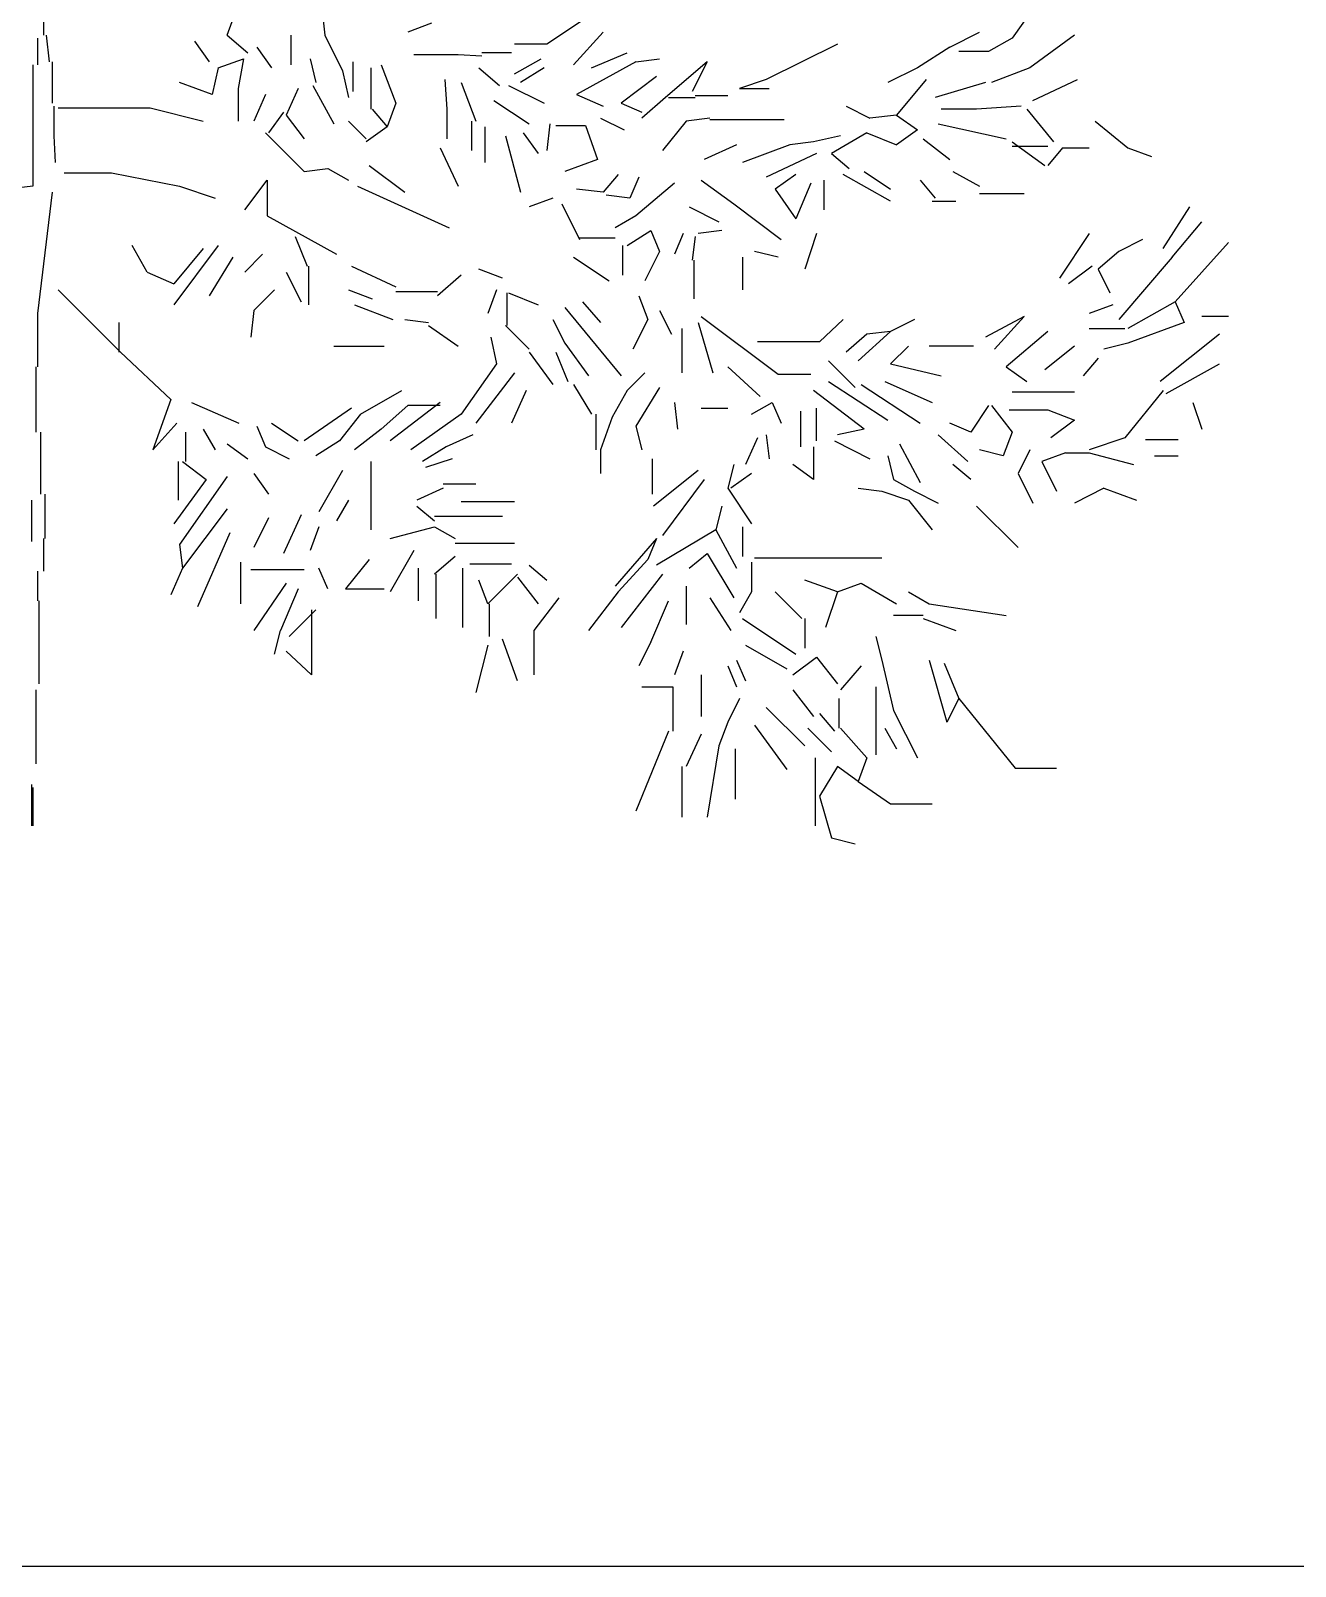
# Model space of a CAD drawing. Header units: millimetres. Extents: x 79741 to 173011, y 86123 to 135501.
# Drawn here: x 122190 to 124318, y 92922 to 95507 of the extents above; entities that cross this region are included whole.
import ezdxf

# ---------------------------------------------------------------- set-up
doc = ezdxf.new("R2010")
doc.units = ezdxf.units.MM
doc.layers.add('www.cad-blocks.net', color=7, linetype='Continuous')

# ---------------------------------------------------------------- blocks, each defined once
blk = doc.blocks.new('A$C53ED0D15')
at = {"linetype": 'Continuous'}
for p, q in [((2453.2, 2637.7), (2453.2, 2577.8)), ((4143.5, 2657.6), (4083.7, 2572.9)), ((2762.3, 2577.8), (2777.3, 2617.7)), ((2762.3, 2577.8), (2777.3, 2617.7)), ((2921.9, 2622.7), (2926.9, 2577.8)), ((3375.6, 2612.7), (3300.8, 2562.9)), ((3106.4, 2597.8), (3066.5, 2582.8)), ((2443.2, 2572.9), (2443.2, 2528)), ((2458.2, 2577.8), (2463.1, 2533)), ((2458.2, 2577.8), (2463.1, 2533)), ((2458.2, 2577.8), (2463.1, 2533)), ((2458.2, 2577.8), (2463.1, 2533)), ((2707.5, 2567.9), (2732.4, 2533)), ((2707.5, 2567.9), (2732.4, 2533)), ((2762.3, 2577.8), (2797.2, 2547.9)), ((2869.5, 2577.8), (2869.5, 2528)), ((2926.9, 2577.8), (2956.8, 2518)), ((3300.8, 2562.9), (3246, 2562.9)), ((3395.6, 2582.8), (3345.7, 2528)), ((3395.6, 2582.8), (3345.7, 2528)), ((3789.5, 2562.9), (3669.8, 2503)), ((3978.9, 2557.9), (4028.8, 2582.8)), ((3978.9, 2557.9), (4028.8, 2582.8)), ((4083.7, 2572.9), (4043.8, 2550.4)), ((4188.4, 2577.8), (4113.6, 2523)), ((2747.4, 2523), (2789.8, 2538)), ((2789.8, 2538), (2781, 2488.1)), ((2812.2, 2557.9), (2837.1, 2523)), ((2902, 2538), (2911.9, 2498.1)), ((3076.5, 2545.4), (3151.3, 2545.4)), ((3076.5, 2545.4), (3151.3, 2545.4)), ((3151.3, 2545.4), (3191.1, 2542.9)), ((3151.3, 2545.4), (3191.1, 2542.9)), ((3241, 2547.9), (3191.1, 2547.9)), ((3246, 2513), (3290.9, 2538)), ((3246, 2513), (3290.9, 2538)), ((3375.6, 2523), (3435.5, 2547.9)), ((3375.6, 2523), (3435.5, 2547.9)), ((3450.4, 2533), (3490.3, 2538)), ((3978.9, 2557.9), (3924.1, 2523)), ((3978.9, 2557.9), (3924.1, 2523)), ((4043.8, 2550.4), (3993.9, 2550.4)), ((2435.7, 2528), (2435.7, 2323.5)), ((2468.1, 2533), (2468.1, 2463.2)), ((2747.4, 2523), (2737.4, 2478.1)), ((2747.4, 2523), (2737.4, 2478.1)), ((2956.8, 2518), (2966.8, 2473.1)), ((2974.2, 2533), (2974.2, 2483.1)), ((3004.2, 2523), (3004.2, 2453.2)), ((3021.6, 2528), (3046.5, 2463.2)), ((3021.6, 2528), (3046.5, 2463.2)), ((3021.6, 2528), (3046.5, 2463.2)), ((3021.6, 2528), (3046.5, 2463.2)), ((3021.6, 2528), (3046.5, 2463.2)), ((3186.2, 2523), (3221.1, 2493.1)), ((3295.8, 2523), (3256, 2498.1)), ((3295.8, 2523), (3256, 2498.1)), ((3450.4, 2533), (3350.7, 2478.1)), ((3485.3, 2508), (3425.5, 2463.2)), ((3485.3, 2508), (3425.5, 2463.2)), ((3570.1, 2533), (3500.3, 2473.1)), ((3570.1, 2533), (3500.3, 2473.1)), ((3570.1, 2533), (3545.1, 2483.1)), ((3570.1, 2533), (3545.1, 2483.1)), ((3924.1, 2523), (3874.2, 2498.1)), ((4113.6, 2523), (4048.8, 2498.1)), ((2737.4, 2478.1), (2682.5, 2498.1)), ((2781, 2488.1), (2781, 2433.2)), ((2882, 2488.1), (2862, 2443.2)), ((2882, 2488.1), (2862, 2443.2)), ((2882, 2488.1), (2862, 2443.2)), ((2882, 2488.1), (2862, 2443.2)), ((2906.9, 2493.1), (2941.8, 2428.3)), ((3128.8, 2503), (3132.5, 2453.2)), ((3128.8, 2503), (3132.5, 2453.2)), ((3156.2, 2498.1), (3181.2, 2433.2)), ((3236, 2493.1), (3295.8, 2463.2)), ((3669.8, 2503), (3624.9, 2488.1)), ((3624.9, 2488.1), (3674.8, 2488.1)), ((3624.9, 2488.1), (3674.8, 2488.1)), ((3624.9, 2488.1), (3674.8, 2488.1)), ((3624.9, 2488.1), (3674.8, 2488.1)), ((3624.9, 2488.1), (3674.8, 2488.1)), ((3939.1, 2503), (3889.2, 2443.2)), ((4038.8, 2498.1), (3954, 2473.1)), ((4118.6, 2468.1), (4193.4, 2503)), ((2470.6, 2458.2), (2470.6, 2408.3)), ((2827.2, 2478.1), (2807.2, 2433.2)), ((3046.5, 2463.2), (3031.6, 2423.3)), ((3046.5, 2463.2), (3031.6, 2423.3)), ((3046.5, 2463.2), (3031.6, 2423.3)), ((3046.5, 2463.2), (3031.6, 2423.3)), ((3046.5, 2463.2), (3031.6, 2423.3)), ((3211.1, 2468.1), (3270.9, 2428.3)), ((3350.7, 2478.1), (3395.6, 2458.2)), ((3425.5, 2463.2), (3460.4, 2448.2)), ((3500.3, 2473.1), (3460.4, 2438.2)), ((3505.3, 2473.1), (3550.1, 2473.1)), ((3605, 2475.6), (3550.1, 2475.6)), ((3605, 2475.6), (3550.1, 2475.6)), ((3804.4, 2458.2), (3844.3, 2438.2)), ((3804.4, 2458.2), (3844.3, 2438.2)), ((3804.4, 2458.2), (3844.3, 2438.2)), ((3804.4, 2458.2), (3844.3, 2438.2)), ((4098.6, 2458.2), (4023.8, 2453.2)), ((2478.1, 2455.7), (2632.7, 2455.7)), ((2478.1, 2455.7), (2632.7, 2455.7)), ((2632.7, 2455.7), (2722.4, 2433.2)), ((2632.7, 2455.7), (2722.4, 2433.2)), ((2857.1, 2448.2), (2832.1, 2413.3)), ((2862, 2443.2), (2892, 2403.3)), ((2966.8, 2433.2), (2996.7, 2403.3)), ((2966.8, 2433.2), (2996.7, 2403.3)), ((3006.7, 2453.2), (3031.6, 2423.3)), ((3006.7, 2453.2), (3031.6, 2423.3)), ((3006.7, 2453.2), (3031.6, 2423.3)), ((3132.5, 2453.2), (3132.5, 2403.3)), ((3132.5, 2453.2), (3132.5, 2403.3)), ((3173.7, 2433.2), (3173.7, 2383.4)), ((3173.7, 2433.2), (3173.7, 2383.4)), ((3173.7, 2433.2), (3173.7, 2383.4)), ((3390.6, 2438.2), (3430.5, 2418.3)), ((3390.6, 2438.2), (3430.5, 2418.3)), ((3535.2, 2433.2), (3495.3, 2383.4)), ((3575.1, 2438.2), (3535.2, 2433.2)), ((3575.1, 2435.7), (3699.7, 2435.7)), ((3575.1, 2435.7), (3699.7, 2435.7)), ((3889.2, 2443.2), (3844.3, 2438.2)), ((3889.2, 2443.2), (3924.1, 2418.3)), ((4023.8, 2453.2), (3964, 2453.2)), ((4108.6, 2453.2), (4153.5, 2398.3)), ((4223.3, 2433.2), (4278.1, 2388.4)), ((4223.3, 2433.2), (4278.1, 2388.4)), ((4223.3, 2433.2), (4278.1, 2388.4)), ((4223.3, 2433.2), (4278.1, 2388.4)), ((2470.6, 2408.3), (2473.1, 2363.4)), ((2827.2, 2413.3), (2892, 2348.5)), ((3031.6, 2423.3), (2996.7, 2398.3)), ((3196.1, 2423.3), (3196.1, 2363.4)), ((3231, 2408.3), (3256, 2313.6)), ((3260.9, 2413.3), (3285.9, 2378.4)), ((3305.8, 2428.3), (3300.8, 2383.4)), ((3315.8, 2425.8), (3365.7, 2425.8)), ((3365.7, 2425.8), (3385.6, 2368.4)), ((3794.5, 2408.3), (3749.6, 2398.3)), ((3839.3, 2413.3), (3779.5, 2378.4)), ((3839.3, 2413.3), (3779.5, 2378.4)), ((3839.3, 2413.3), (3889.2, 2393.4)), ((3924.1, 2418.3), (3889.2, 2393.4)), ((3959, 2428.3), (4073.7, 2403.3)), ((3959, 2428.3), (4073.7, 2403.3)), ((3121.3, 2388.4), (3151.3, 2323.5)), ((3121.3, 2388.4), (3151.3, 2323.5)), ((3121.3, 2388.4), (3151.3, 2323.5)), ((3121.3, 2388.4), (3151.3, 2323.5)), ((3121.3, 2388.4), (3151.3, 2323.5)), ((3121.3, 2388.4), (3151.3, 2323.5)), ((3619.9, 2393.4), (3565.1, 2368.4)), ((3619.9, 2393.4), (3565.1, 2368.4)), ((3619.9, 2393.4), (3565.1, 2368.4)), ((3709.7, 2393.4), (3629.9, 2363.4)), ((3749.6, 2398.3), (3709.7, 2393.4)), ((3934.1, 2403.3), (3978.9, 2368.4)), ((4083.7, 2398.3), (4138.5, 2358.4)), ((4083.7, 2390.9), (4143.5, 2390.9)), ((4168.4, 2388.4), (4143.5, 2358.4)), ((4168.4, 2388.4), (4143.5, 2358.4)), ((4168.4, 2388.4), (4143.5, 2358.4)), ((4168.4, 2388.4), (4143.5, 2358.4)), ((4168.4, 2388.4), (4143.5, 2358.4)), ((4168.4, 2388.4), (4213.3, 2388.4)), ((4278.1, 2388.4), (4318, 2373.4)), ((4278.1, 2388.4), (4318, 2373.4)), ((4278.1, 2388.4), (4318, 2373.4)), ((4278.1, 2388.4), (4318, 2373.4)), ((2892, 2348.5), (2931.9, 2353.5)), ((2931.9, 2353.5), (2966.8, 2333.5)), ((2931.9, 2353.5), (2966.8, 2333.5)), ((2931.9, 2353.5), (2966.8, 2333.5)), ((3001.7, 2358.4), (3061.5, 2313.6)), ((3385.6, 2368.4), (3330.8, 2348.5)), ((3754.6, 2378.4), (3669.8, 2338.5)), ((3754.6, 2378.4), (3669.8, 2338.5)), ((3779.5, 2378.4), (3809.4, 2353.5)), ((3779.5, 2378.4), (3809.4, 2353.5)), ((2488.1, 2346), (2567.9, 2346)), ((2567.9, 2346), (2682.5, 2323.5)), ((2792.2, 2283.7), (2829.6, 2333.5)), ((2829.6, 2333.5), (2829.6, 2273.7)), ((3420.5, 2343.5), (3395.6, 2313.6)), ((3420.5, 2343.5), (3395.6, 2313.6)), ((3420.5, 2343.5), (3395.6, 2313.6)), ((3420.5, 2343.5), (3395.6, 2313.6)), ((3420.5, 2343.5), (3395.6, 2313.6)), ((3420.5, 2343.5), (3395.6, 2313.6)), ((3420.5, 2343.5), (3395.6, 2313.6)), ((3455.4, 2338.5), (3440.4, 2303.6)), ((3515.2, 2328.5), (3450.4, 2273.7)), ((3515.2, 2328.5), (3450.4, 2273.7)), ((3515.2, 2328.5), (3450.4, 2273.7)), ((3515.2, 2328.5), (3450.4, 2273.7)), ((3515.2, 2328.5), (3450.4, 2273.7)), ((3515.2, 2328.5), (3450.4, 2273.7)), ((3515.2, 2328.5), (3450.4, 2273.7)), ((3515.2, 2328.5), (3450.4, 2273.7)), ((3515.2, 2328.5), (3450.4, 2273.7)), ((3560.1, 2333.5), (3615, 2293.6)), ((3719.7, 2343.5), (3684.8, 2318.6)), ((3719.7, 2343.5), (3684.8, 2318.6)), ((3744.6, 2328.5), (3719.7, 2268.7)), ((3767, 2333.5), (3767, 2283.7)), ((3767, 2333.5), (3767, 2283.7)), ((3879.2, 2298.6), (3799.4, 2343.5)), ((3879.2, 2298.6), (3799.4, 2343.5)), ((3834.4, 2348.5), (3879.2, 2318.6)), ((3834.4, 2348.5), (3879.2, 2318.6)), ((3929.1, 2333.5), (3954, 2303.6)), ((3983.9, 2348.5), (4028.8, 2323.5)), ((3983.9, 2348.5), (4028.8, 2323.5)), ((3983.9, 2348.5), (4028.8, 2323.5)), ((2435.7, 2323.5), (2393.3, 2318.6)), ((2468.1, 2313.6), (2443.2, 2109.1)), ((2682.5, 2323.5), (2742.4, 2303.6)), ((2981.7, 2323.5), (3136.3, 2253.7)), ((3310.8, 2303.6), (3270.9, 2288.6)), ((3395.6, 2313.6), (3350.7, 2318.6)), ((3440.4, 2303.6), (3400.6, 2308.6)), ((3684.8, 2318.6), (3719.7, 2268.7)), ((4028.8, 2311.1), (4103.6, 2311.1)), ((3325.8, 2293.6), (3355.7, 2233.8)), ((3325.8, 2293.6), (3355.7, 2233.8)), ((3540.2, 2288.6), (3590, 2263.7)), ((3615, 2293.6), (3694.7, 2233.8)), ((3615, 2293.6), (3694.7, 2233.8)), ((3949, 2298.6), (3988.9, 2298.6)), ((4338, 2218.8), (4382.8, 2288.6)), ((2829.6, 2273.7), (2946.8, 2208.9)), ((3450.4, 2273.7), (3415.5, 2253.7)), ((3450.4, 2273.7), (3415.5, 2253.7)), ((3450.4, 2273.7), (3415.5, 2253.7)), ((3450.4, 2273.7), (3415.5, 2253.7)), ((3450.4, 2273.7), (3415.5, 2253.7)), ((3450.4, 2273.7), (3415.5, 2253.7)), ((3450.4, 2273.7), (3415.5, 2253.7)), ((3450.4, 2273.7), (3415.5, 2253.7)), ((3450.4, 2273.7), (3415.5, 2253.7)), ((4352.9, 2203.9), (4402.8, 2263.7)), ((4352.9, 2203.9), (4402.8, 2263.7)), ((2627.7, 2178.9), (2602.8, 2223.8)), ((2747.4, 2223.8), (2672.6, 2124.1)), ((2747.4, 2223.8), (2672.6, 2124.1)), ((2747.4, 2223.8), (2672.6, 2124.1)), ((2877, 2238.8), (2897, 2188.9)), ((3415.5, 2236.3), (3355.7, 2236.3)), ((3428, 2223.8), (3428, 2174)), ((3428, 2223.8), (3428, 2174)), ((3428, 2223.8), (3428, 2174)), ((3428, 2223.8), (3428, 2174)), ((3428, 2223.8), (3428, 2174)), ((3428, 2223.8), (3428, 2174)), ((3428, 2223.8), (3428, 2174)), ((3428, 2223.8), (3428, 2174)), ((3435.5, 2223.8), (3475.3, 2248.8)), ((3475.3, 2248.8), (3490.3, 2213.9)), ((3530.2, 2243.8), (3515.2, 2208.9)), ((3550.1, 2238.8), (3545.1, 2198.9)), ((3595, 2248.8), (3555.1, 2243.8)), ((3754.6, 2243.8), (3734.6, 2183.9)), ((3754.6, 2243.8), (3734.6, 2183.9)), ((3754.6, 2243.8), (3734.6, 2183.9)), ((3754.6, 2243.8), (3734.6, 2183.9)), ((4213.3, 2243.8), (4163.4, 2169)), ((4213.3, 2243.8), (4163.4, 2169)), ((4213.3, 2243.8), (4163.4, 2169)), ((4303, 2233.8), (4263.2, 2213.9)), ((4303, 2233.8), (4263.2, 2213.9)), ((4357.9, 2129.1), (4447.7, 2228.8)), ((2722.4, 2218.8), (2672.6, 2159)), ((2772.3, 2203.9), (2732.4, 2139.1)), ((2822.2, 2208.9), (2792.2, 2178.9)), ((2822.2, 2208.9), (2792.2, 2178.9)), ((3345.7, 2203.9), (3405.5, 2164)), ((3490.3, 2213.9), (3465.4, 2164)), ((3547.7, 2198.9), (3547.7, 2134.1)), ((3547.7, 2198.9), (3547.7, 2134.1)), ((3629.9, 2203.9), (3629.9, 2149)), ((3689.8, 2203.9), (3649.9, 2213.9)), ((3689.8, 2203.9), (3649.9, 2213.9)), ((3689.8, 2203.9), (3649.9, 2213.9)), ((3689.8, 2203.9), (3649.9, 2213.9)), ((4263.2, 2213.9), (4228.3, 2183.9)), ((4263.2, 2213.9), (4228.3, 2183.9)), ((4352.9, 2203.9), (4263.2, 2099.2)), ((2627.7, 2178.9), (2672.6, 2159)), ((2862, 2178.9), (2887, 2129.1)), ((2899.4, 2188.9), (2899.4, 2124.1)), ((2899.4, 2188.9), (2899.4, 2124.1)), ((2971.8, 2188.9), (3046.5, 2154)), ((3156.2, 2174), (3116.3, 2139.1)), ((3226, 2169), (3186.2, 2183.9)), ((4218.3, 2188.9), (4178.4, 2159)), ((4228.3, 2183.9), (4248.2, 2144)), ((2552.9, 2074.2), (2478.1, 2149)), ((2842.1, 2149), (2807.2, 2114.1)), ((2966.8, 2149), (3006.7, 2134.1)), ((3046.5, 2146.5), (3116.3, 2146.5)), ((3046.5, 2146.5), (3116.3, 2146.5)), ((3046.5, 2146.5), (3116.3, 2146.5)), ((3046.5, 2146.5), (3116.3, 2146.5)), ((3216.1, 2149), (3201.1, 2109.1)), ((2976.7, 2124.1), (3041.6, 2099.2)), ((2976.7, 2124.1), (3041.6, 2099.2)), ((3233.5, 2144), (3233.5, 2089.2)), ((3233.5, 2144), (3233.5, 2089.2)), ((3233.5, 2144), (3233.5, 2089.2)), ((3233.5, 2144), (3233.5, 2089.2)), ((3236, 2144), (3285.9, 2124.1)), ((3360.7, 2129.1), (3390.6, 2094.2)), ((3455.4, 2139.1), (3470.4, 2099.2)), ((3455.4, 2139.1), (3470.4, 2099.2)), ((4253.2, 2124.1), (4213.3, 2109.1)), ((4357.9, 2129.1), (4278.1, 2084.2)), ((4357.9, 2129.1), (4372.9, 2094.2)), ((2443.2, 2109.1), (2443.2, 2019.4)), ((2580.3, 2094.2), (2580.3, 2044.3)), ((2807.2, 2114.1), (2802.2, 2069.3)), ((3061.5, 2099.2), (3101.4, 2094.2)), ((3061.5, 2099.2), (3101.4, 2094.2)), ((3310.8, 2099.2), (3330.8, 2059.3)), ((3330.8, 2119.1), (3425.5, 2004.4)), ((3330.8, 2119.1), (3425.5, 2004.4)), ((3330.8, 2119.1), (3425.5, 2004.4)), ((3470.4, 2099.2), (3445.4, 2049.3)), ((3490.3, 2114.1), (3510.3, 2074.2)), ((3490.3, 2114.1), (3510.3, 2074.2)), ((3490.3, 2114.1), (3510.3, 2074.2)), ((3490.3, 2114.1), (3510.3, 2074.2)), ((3555.1, 2094.2), (3580.1, 2009.4)), ((3560.1, 2104.2), (3689.8, 2006.9)), ((3799.4, 2099.2), (3759.6, 2061.8)), ((3799.4, 2099.2), (3759.6, 2061.8)), ((3799.4, 2099.2), (3759.6, 2061.8)), ((3799.4, 2099.2), (3759.6, 2061.8)), ((3799.4, 2099.2), (3759.6, 2061.8)), ((3919.1, 2099.2), (3879.2, 2079.2)), ((4103.6, 2104.2), (4038.8, 2069.3)), ((4103.6, 2104.2), (4053.7, 2049.3)), ((4103.6, 2104.2), (4053.7, 2049.3)), ((4103.6, 2104.2), (4053.7, 2049.3)), ((4372.9, 2094.2), (4278.1, 2059.3)), ((4447.7, 2104.2), (4402.8, 2104.2)), ((2552.9, 2074.2), (2582.8, 2044.3)), ((2552.9, 2074.2), (2582.8, 2044.3)), ((2552.9, 2074.2), (2582.8, 2044.3)), ((2552.9, 2074.2), (2582.8, 2044.3)), ((3101.4, 2089.2), (3151.3, 2054.3)), ((3206.1, 2069.3), (3216.1, 2024.4)), ((3231, 2089.2), (3270.9, 2049.3)), ((3527.7, 2084.2), (3527.7, 2009.4)), ((3527.7, 2084.2), (3527.7, 2009.4)), ((3527.7, 2084.2), (3527.7, 2009.4)), ((3527.7, 2084.2), (3527.7, 2009.4)), ((3527.7, 2084.2), (3527.7, 2009.4)), ((3527.7, 2084.2), (3527.7, 2009.4)), ((3527.7, 2084.2), (3527.7, 2009.4)), ((3527.7, 2084.2), (3527.7, 2009.4)), ((3839.3, 2074.2), (3804.4, 2044.3)), ((3879.2, 2079.2), (3824.4, 2029.4)), ((3879.2, 2079.2), (3839.3, 2074.2)), ((4143.5, 2079.2), (4073.7, 2019.4)), ((4213.3, 2084.2), (4273.1, 2084.2)), ((4432.7, 2074.2), (4333, 1994.5)), ((2582.8, 2044.3), (2667.6, 1964.5)), ((2941.8, 2054.3), (3026.6, 2054.3)), ((3270.9, 2044.3), (3310.8, 1989.5)), ((3315.8, 2044.3), (3335.7, 1994.5)), ((3330.8, 2059.3), (3370.6, 2004.4)), ((3330.8, 2059.3), (3370.6, 2004.4)), ((3330.8, 2059.3), (3370.6, 2004.4)), ((3759.6, 2061.8), (3654.9, 2061.8)), ((3759.6, 2061.8), (3654.9, 2061.8)), ((3759.6, 2061.8), (3654.9, 2061.8)), ((3759.6, 2061.8), (3654.9, 2061.8)), ((3759.6, 2061.8), (3654.9, 2061.8)), ((3909.1, 2054.3), (3879.2, 2024.4)), ((4018.8, 2054.3), (3944.1, 2054.3)), ((4188.4, 2054.3), (4138.5, 2014.4)), ((4278.1, 2059.3), (4238.2, 2049.3)), ((2440.7, 2019.4), (2440.7, 1909.7)), ((2440.7, 2019.4), (2440.7, 1909.7)), ((2440.7, 2019.4), (2440.7, 1909.7)), ((2440.7, 2019.4), (2440.7, 1909.7)), ((2440.7, 2019.4), (2440.7, 1909.7)), ((2440.7, 2019.4), (2440.7, 1909.7)), ((3216.1, 2024.4), (3156.2, 1939.6)), ((3216.1, 2024.4), (3156.2, 1939.6)), ((3216.1, 2024.4), (3156.2, 1939.6)), ((3216.1, 2024.4), (3156.2, 1939.6)), ((3216.1, 2024.4), (3156.2, 1939.6)), ((3605, 2019.4), (3659.8, 1969.5)), ((3774.5, 2029.4), (3819.4, 1984.5)), ((3879.2, 2024.4), (3964, 2004.4)), ((4073.7, 2019.4), (4108.6, 1994.5)), ((4073.7, 2019.4), (4108.6, 1994.5)), ((4073.7, 2019.4), (4108.6, 1994.5)), ((4228.3, 2034.3), (4203.3, 2004.4)), ((4342.9, 1974.5), (4432.7, 2024.4)), ((4342.9, 1974.5), (4432.7, 2024.4)), ((4342.9, 1974.5), (4432.7, 2024.4)), ((4342.9, 1974.5), (4432.7, 2024.4)), ((4342.9, 1974.5), (4432.7, 2024.4)), ((4342.9, 1974.5), (4432.7, 2024.4)), ((3246, 2009.4), (3181.2, 1924.7)), ((3246, 2009.4), (3181.2, 1924.7)), ((3465.4, 2009.4), (3435.5, 1979.5)), ((3465.4, 2009.4), (3435.5, 1979.5)), ((3689.8, 2006.9), (3744.6, 2006.9)), ((3774.5, 1994.5), (3874.2, 1929.6)), ((3774.5, 1994.5), (3874.2, 1929.6)), ((3774.5, 1994.5), (3874.2, 1929.6)), ((3774.5, 1994.5), (3874.2, 1929.6)), ((3774.5, 1994.5), (3874.2, 1929.6)), ((3774.5, 1994.5), (3874.2, 1929.6)), ((3869.3, 1994.5), (3949, 1959.6)), ((2986.7, 1939.6), (3056.5, 1979.5)), ((3265.9, 1979.5), (3241, 1924.7)), ((3345.7, 1989.5), (3375.6, 1939.6)), ((3435.5, 1979.5), (3410.5, 1934.6)), ((3490.3, 1984.5), (3450.4, 1919.7)), ((3834.4, 1914.7), (3749.6, 1979.5)), ((3834.4, 1914.7), (3749.6, 1979.5)), ((3834.4, 1914.7), (3749.6, 1979.5)), ((3834.4, 1914.7), (3749.6, 1979.5)), ((3834.4, 1914.7), (3749.6, 1979.5)), ((3834.4, 1914.7), (3749.6, 1979.5)), ((3829.4, 1989.5), (3929.1, 1924.7)), ((3829.4, 1989.5), (3929.1, 1924.7)), ((4188.4, 1977), (4083.7, 1977)), ((4338, 1979.5), (4273.1, 1899.7)), ((4338, 1979.5), (4273.1, 1899.7)), ((2667.6, 1964.5), (2637.7, 1879.8)), ((2702.5, 1959.6), (2782.3, 1924.7)), ((2702.5, 1959.6), (2782.3, 1924.7)), ((2971.8, 1949.6), (2892, 1894.7)), ((2971.8, 1949.6), (2892, 1894.7)), ((2986.7, 1939.6), (2951.8, 1894.7)), ((3066.5, 1954.6), (3021.6, 1914.7)), ((3121.3, 1959.6), (3036.6, 1894.7)), ((3121.3, 1954.6), (3066.5, 1954.6)), ((3156.2, 1939.6), (3071.5, 1879.8)), ((3156.2, 1939.6), (3071.5, 1879.8)), ((3156.2, 1939.6), (3071.5, 1879.8)), ((3383.1, 1939.6), (3383.1, 1879.8)), ((3515.2, 1959.6), (3520.2, 1914.7)), ((3515.2, 1959.6), (3520.2, 1914.7)), ((3515.2, 1959.6), (3520.2, 1914.7)), ((3560.1, 1949.6), (3605, 1949.6)), ((3644.9, 1939.6), (3679.8, 1959.6)), ((3679.8, 1959.6), (3694.7, 1924.7)), ((3727.2, 1944.6), (3727.2, 1884.8)), ((3754.6, 1894.7), (3754.6, 1949.6)), ((4043.8, 1954.6), (4013.9, 1909.7)), ((4043.8, 1954.6), (4013.9, 1909.7)), ((4043.8, 1954.6), (4013.9, 1909.7)), ((4048.8, 1954.6), (4083.7, 1909.7)), ((4078.7, 1947.1), (4143.5, 1947.1)), ((4143.5, 1947.1), (4188.4, 1929.6)), ((4387.8, 1959.6), (4402.8, 1914.7)), ((2677.6, 1924.7), (2637.7, 1879.8)), ((2722.4, 1914.7), (2742.4, 1879.8)), ((2722.4, 1914.7), (2742.4, 1879.8)), ((2812.2, 1919.7), (2827.2, 1884.8)), ((2837.1, 1924.7), (2882, 1894.7)), ((3021.6, 1914.7), (2976.7, 1879.8)), ((3410.5, 1934.6), (3390.6, 1879.8)), ((3410.5, 1934.6), (3390.6, 1879.8)), ((3410.5, 1934.6), (3390.6, 1879.8)), ((3410.5, 1934.6), (3390.6, 1879.8)), ((3410.5, 1934.6), (3390.6, 1879.8)), ((3450.4, 1919.7), (3460.4, 1879.8)), ((3450.4, 1919.7), (3460.4, 1879.8)), ((3450.4, 1919.7), (3460.4, 1879.8)), ((3450.4, 1919.7), (3460.4, 1879.8)), ((3834.4, 1914.7), (3789.5, 1904.7)), ((4013.9, 1909.7), (3978.9, 1924.7)), ((4188.4, 1929.6), (4148.5, 1899.7)), ((2448.2, 1909.7), (2448.2, 1805)), ((2692.5, 1909.7), (2692.5, 1859.8)), ((2692.5, 1909.7), (2692.5, 1859.8)), ((2692.5, 1909.7), (2692.5, 1859.8)), ((2762.3, 1889.8), (2797.2, 1864.8)), ((2951.8, 1894.7), (2911.9, 1869.8)), ((3176.2, 1904.7), (3131.3, 1884.8)), ((3176.2, 1904.7), (3131.3, 1884.8)), ((3654.9, 1899.7), (3634.9, 1854.8)), ((3669.8, 1904.7), (3674.8, 1864.8)), ((3784.5, 1894.7), (3844.3, 1864.8)), ((3784.5, 1894.7), (3844.3, 1864.8)), ((3784.5, 1894.7), (3844.3, 1864.8)), ((3784.5, 1894.7), (3844.3, 1864.8)), ((3894.2, 1889.8), (3929.1, 1824.9)), ((3959, 1904.7), (4008.9, 1859.8)), ((4083.7, 1909.7), (4068.7, 1869.8)), ((4273.1, 1899.7), (4213.3, 1879.8)), ((4273.1, 1899.7), (4213.3, 1879.8)), ((4308, 1897.2), (4362.9, 1897.2)), ((2827.2, 1884.8), (2867, 1864.8)), ((3131.3, 1884.8), (3091.4, 1859.8)), ((3131.3, 1884.8), (3091.4, 1859.8)), ((3141.3, 1864.8), (3096.4, 1849.9)), ((3390.6, 1879.8), (3390.6, 1839.9)), ((3477.8, 1864.8), (3477.8, 1805)), ((3749.6, 1884.8), (3749.6, 1829.9)), ((3874.2, 1869.8), (3884.2, 1829.9)), ((3874.2, 1869.8), (3884.2, 1829.9)), ((3874.2, 1869.8), (3884.2, 1829.9)), ((3874.2, 1869.8), (3884.2, 1829.9)), ((4068.7, 1869.8), (4028.8, 1879.8)), ((4113.6, 1879.8), (4093.6, 1839.9)), ((4173.4, 1874.8), (4133.5, 1859.8)), ((4173.4, 1874.8), (4213.3, 1874.8)), ((4213.3, 1874.8), (4288.1, 1854.8)), ((4323, 1869.8), (4362.9, 1869.8)), ((4323, 1869.8), (4362.9, 1869.8)), ((2680.1, 1859.8), (2680.1, 1795)), ((2680.1, 1859.8), (2680.1, 1795)), ((2687.5, 1859.8), (2727.4, 1829.9)), ((2807.2, 1839.9), (2832.1, 1805)), ((2956.8, 1844.9), (2916.9, 1775.1)), ((2956.8, 1844.9), (2916.9, 1775.1)), ((2956.8, 1844.9), (2916.9, 1775.1)), ((3004.2, 1859.8), (3004.2, 1745.2)), ((3555.1, 1844.9), (3480.3, 1785)), ((3555.1, 1844.9), (3480.3, 1785)), ((3615, 1854.8), (3605, 1815)), ((3615, 1854.8), (3605, 1815)), ((3644.9, 1839.9), (3610, 1815)), ((3749.6, 1829.9), (3714.7, 1854.8)), ((4013.9, 1829.9), (3983.9, 1854.8)), ((4013.9, 1829.9), (3983.9, 1854.8)), ((4093.6, 1839.9), (4118.6, 1790)), ((4133.5, 1859.8), (4158.4, 1810)), ((4133.5, 1859.8), (4158.4, 1810)), ((4133.5, 1859.8), (4158.4, 1810)), ((4133.5, 1859.8), (4158.4, 1810)), ((4133.5, 1859.8), (4158.4, 1810)), ((2727.4, 1829.9), (2672.6, 1755.1)), ((2762.3, 1834.9), (2682.5, 1720.2)), ((3126.3, 1815), (3081.5, 1795)), ((3126.3, 1815), (3081.5, 1795)), ((3126.3, 1815), (3081.5, 1795)), ((3126.3, 1822.4), (3181.2, 1822.4)), ((3565.1, 1829.9), (3495.3, 1735.2)), ((3605, 1815), (3644.9, 1755.1)), ((3824.4, 1815), (3864.3, 1810)), ((3864.3, 1810), (3909.1, 1795)), ((3884.2, 1829.9), (3919.1, 1810)), ((3919.1, 1810), (3959, 1790)), ((4238.2, 1815), (4188.4, 1790)), ((4238.2, 1815), (4188.4, 1790)), ((4238.2, 1815), (4293.1, 1795)), ((2433.2, 1795), (2433.2, 1725.2)), ((2455.7, 1805), (2455.7, 1730.2)), ((2455.7, 1805), (2455.7, 1730.2)), ((2455.7, 1805), (2455.7, 1730.2)), ((2455.7, 1805), (2455.7, 1730.2)), ((2966.8, 1795), (2946.8, 1760.1)), ((3081.5, 1785), (3111.4, 1760.1)), ((3156.2, 1792.5), (3246, 1792.5)), ((3595, 1785), (3585.1, 1745.2)), ((3909.1, 1795), (3949, 1745.2)), ((4023.8, 1785), (4093.6, 1715.2)), ((2762.3, 1780.1), (2687.5, 1680.3)), ((2832.1, 1765.1), (2807.2, 1715.2)), ((2832.1, 1765.1), (2807.2, 1715.2)), ((2832.1, 1765.1), (2807.2, 1715.2)), ((2887, 1770.1), (2857.1, 1705.3)), ((3226, 1767.6), (3111.4, 1767.6)), ((2767.3, 1740.2), (2712.5, 1615.5)), ((2767.3, 1740.2), (2712.5, 1615.5)), ((2916.9, 1750.1), (2902, 1710.2)), ((2916.9, 1750.1), (2902, 1710.2)), ((2916.9, 1750.1), (2902, 1710.2)), ((2916.9, 1750.1), (2902, 1710.2)), ((2916.9, 1750.1), (2902, 1710.2)), ((2916.9, 1750.1), (2902, 1710.2)), ((2916.9, 1750.1), (2902, 1710.2)), ((3036.6, 1730.2), (3111.4, 1750.1)), ((3111.4, 1750.1), (3146.3, 1730.2)), ((3585.1, 1745.2), (3485.3, 1685.3)), ((3585.1, 1745.2), (3485.3, 1685.3)), ((3585.1, 1745.2), (3619.9, 1680.3)), ((3629.9, 1750.1), (3629.9, 1700.3)), ((3629.9, 1750.1), (3629.9, 1700.3)), ((2453.2, 1730.2), (2453.2, 1675.3)), ((2682.5, 1720.2), (2687.5, 1680.3)), ((3076.5, 1710.2), (3036.6, 1640.4)), ((3076.5, 1710.2), (3036.6, 1640.4)), ((3146.3, 1722.7), (3246, 1722.7)), ((3146.3, 1722.7), (3246, 1722.7)), ((3146.3, 1722.7), (3246, 1722.7)), ((3146.3, 1722.7), (3246, 1722.7)), ((3485.3, 1730.2), (3415.5, 1650.4)), ((3485.3, 1730.2), (3470.4, 1695.3)), ((2784.8, 1690.3), (2784.8, 1620.5)), ((2784.8, 1690.3), (2784.8, 1620.5)), ((2784.8, 1690.3), (2784.8, 1620.5)), ((3001.7, 1695.3), (2961.8, 1645.4)), ((3146.3, 1700.3), (3111.4, 1670.4)), ((3171.2, 1687.8), (3241, 1687.8)), ((3270.9, 1685.3), (3300.8, 1660.4)), ((3270.9, 1685.3), (3300.8, 1660.4)), ((3270.9, 1685.3), (3300.8, 1660.4)), ((3270.9, 1685.3), (3300.8, 1660.4)), ((3470.4, 1695.3), (3420.5, 1640.4)), ((3540.2, 1680.3), (3570.1, 1705.3)), ((3540.2, 1680.3), (3570.1, 1705.3)), ((3540.2, 1680.3), (3570.1, 1705.3)), ((3540.2, 1680.3), (3570.1, 1705.3)), ((3570.1, 1705.3), (3615, 1630.5)), ((3570.1, 1705.3), (3615, 1630.5)), ((3570.1, 1705.3), (3615, 1630.5)), ((3570.1, 1705.3), (3615, 1630.5)), ((3644.9, 1690.3), (3644.9, 1640.4)), ((3644.9, 1690.3), (3644.9, 1640.4)), ((3644.9, 1690.3), (3644.9, 1640.4)), ((3649.9, 1697.8), (3864.3, 1697.8)), ((2443.2, 1675.3), (2443.2, 1625.5)), ((2687.5, 1680.3), (2667.6, 1635.5)), ((2687.5, 1680.3), (2667.6, 1635.5)), ((2892, 1677.8), (2802.2, 1677.8)), ((2892, 1677.8), (2802.2, 1677.8)), ((2892, 1677.8), (2802.2, 1677.8)), ((2892, 1677.8), (2802.2, 1677.8)), ((2892, 1677.8), (2802.2, 1677.8)), ((2892, 1677.8), (2802.2, 1677.8)), ((2892, 1677.8), (2802.2, 1677.8)), ((2862, 1655.4), (2807.2, 1575.6)), ((2862, 1655.4), (2807.2, 1575.6)), ((2862, 1655.4), (2807.2, 1575.6)), ((2931.9, 1645.4), (2916.9, 1680.3)), ((3083.9, 1680.3), (3083.9, 1625.5)), ((3113.9, 1670.4), (3113.9, 1595.6)), ((3158.7, 1680.3), (3158.7, 1580.6)), ((3158.7, 1680.3), (3158.7, 1580.6)), ((3201.1, 1620.5), (3186.2, 1660.4)), ((3201.1, 1620.5), (3186.2, 1660.4)), ((3201.1, 1620.5), (3186.2, 1660.4)), ((3251, 1670.4), (3201.1, 1620.5)), ((3251, 1665.4), (3285.9, 1620.5)), ((3251, 1665.4), (3285.9, 1620.5)), ((3495.3, 1670.4), (3425.5, 1580.6)), ((3789.5, 1640.4), (3734.6, 1660.4)), ((3789.5, 1640.4), (3829.4, 1655.4)), ((3829.4, 1655.4), (3889.2, 1620.5)), ((2882, 1645.4), (2852.1, 1575.6)), ((2961.8, 1645.4), (3026.6, 1645.4)), ((2961.8, 1645.4), (3026.6, 1645.4)), ((2961.8, 1645.4), (3026.6, 1645.4)), ((3320.8, 1630.5), (3278.4, 1575.6)), ((3320.8, 1630.5), (3278.4, 1575.6)), ((3320.8, 1630.5), (3278.4, 1575.6)), ((3320.8, 1630.5), (3278.4, 1575.6)), ((3420.5, 1640.4), (3370.6, 1575.6)), ((3420.5, 1640.4), (3370.6, 1575.6)), ((3535.2, 1650.4), (3535.2, 1585.6)), ((3575.1, 1630.5), (3610, 1575.6)), ((3644.9, 1640.4), (3624.9, 1605.5)), ((3644.9, 1640.4), (3624.9, 1605.5)), ((3644.9, 1640.4), (3624.9, 1605.5)), ((3729.6, 1595.6), (3684.8, 1640.4)), ((3729.6, 1595.6), (3684.8, 1640.4)), ((3729.6, 1595.6), (3684.8, 1640.4)), ((3729.6, 1595.6), (3684.8, 1640.4)), ((3729.6, 1595.6), (3684.8, 1640.4)), ((3729.6, 1595.6), (3684.8, 1640.4)), ((3729.6, 1595.6), (3684.8, 1640.4)), ((3729.6, 1595.6), (3684.8, 1640.4)), ((3729.6, 1595.6), (3684.8, 1640.4)), ((3789.5, 1640.4), (3769.5, 1580.6)), ((3789.5, 1640.4), (3769.5, 1580.6)), ((3789.5, 1640.4), (3769.5, 1580.6)), ((3789.5, 1640.4), (3769.5, 1580.6)), ((3789.5, 1640.4), (3769.5, 1580.6)), ((3909.1, 1640.4), (3944.1, 1620.5)), ((2445.7, 1625.5), (2445.7, 1485.9)), ((2911.9, 1610.5), (2867, 1565.7)), ((2904.4, 1610.5), (2904.4, 1500.8)), ((3203.6, 1620.5), (3203.6, 1565.7)), ((3475.3, 1555.7), (3505.3, 1625.5)), ((3475.3, 1555.7), (3505.3, 1625.5)), ((3944.1, 1620.5), (4073.7, 1600.6)), ((3629.9, 1595.6), (3719.7, 1535.7)), ((3734.6, 1595.6), (3734.6, 1545.7)), ((3934.1, 1600.6), (3884.2, 1600.6)), ((3934.1, 1595.6), (3988.9, 1575.6)), ((2842.1, 1535.7), (2852.1, 1575.6)), ((3251, 1490.9), (3226, 1560.7)), ((3251, 1490.9), (3226, 1560.7)), ((3251, 1490.9), (3226, 1560.7)), ((3251, 1490.9), (3226, 1560.7)), ((3278.4, 1575.6), (3278.4, 1500.8)), ((3278.4, 1575.6), (3278.4, 1500.8)), ((3278.4, 1575.6), (3278.4, 1500.8)), ((3278.4, 1575.6), (3278.4, 1500.8)), ((3475.3, 1555.7), (3455.4, 1515.8)), ((3854.3, 1565.7), (3864.3, 1525.8)), ((2904.4, 1500.8), (2862, 1540.7)), ((3201.1, 1550.7), (3181.2, 1470.9)), ((3530.2, 1540.7), (3515.2, 1500.8)), ((3619.9, 1525.8), (3634.9, 1490.9)), ((3619.9, 1525.8), (3634.9, 1490.9)), ((3634.9, 1550.7), (3704.7, 1510.8)), ((3634.9, 1550.7), (3704.7, 1510.8)), ((3714.7, 1500.8), (3754.6, 1530.7)), ((3714.7, 1500.8), (3754.6, 1530.7)), ((3754.6, 1530.7), (3789.5, 1485.9)), ((3754.6, 1530.7), (3789.5, 1485.9)), ((3864.3, 1525.8), (3884.2, 1441)), ((3944.1, 1525.8), (3974, 1421.1)), ((3944.1, 1525.8), (3974, 1421.1)), ((3560.1, 1500.8), (3560.1, 1431)), ((3605, 1515.8), (3619.9, 1480.9)), ((3829.4, 1515.8), (3794.5, 1475.9)), ((3969, 1520.8), (3993.9, 1460.9)), ((2440.7, 1475.9), (2440.7, 1351.2)), ((3460.4, 1480.9), (3512.7, 1480.9)), ((3512.7, 1480.9), (3512.7, 1406.1)), ((3714.7, 1475.9), (3749.6, 1431)), ((3714.7, 1475.9), (3749.6, 1431)), ((3854.3, 1480.9), (3854.3, 1406.1)), ((3624.9, 1460.9), (3605, 1421.1)), ((3792, 1460.9), (3792, 1411.1)), ((3993.9, 1460.9), (3974, 1421.1)), ((3993.9, 1460.9), (4088.6, 1343.8)), ((3669.8, 1446), (3734.6, 1381.2)), ((3759.6, 1436), (3784.5, 1406.1)), ((3884.2, 1441), (3924.1, 1361.2)), ((3884.2, 1441), (3924.1, 1361.2)), ((3505.3, 1406.1), (3450.4, 1271.5)), ((3560.1, 1401.1), (3535.2, 1346.3)), ((3605, 1421.1), (3590, 1381.2)), ((3649.9, 1416.1), (3704.7, 1341.3)), ((3739.6, 1411.1), (3779.5, 1371.2)), ((3794.5, 1411.1), (3839.3, 1361.2)), ((3794.5, 1411.1), (3839.3, 1361.2)), ((3794.5, 1411.1), (3839.3, 1361.2)), ((3794.5, 1411.1), (3839.3, 1361.2)), ((3794.5, 1411.1), (3839.3, 1361.2)), ((3854.3, 1406.1), (3854.3, 1366.2)), ((3869.3, 1411.1), (3889.2, 1376.2)), ((3590, 1381.2), (3570.1, 1261.5)), ((3590, 1381.2), (3570.1, 1261.5)), ((3617.5, 1376.2), (3617.5, 1291.4)), ((3527.7, 1346.3), (3527.7, 1261.5)), ((3527.7, 1346.3), (3527.7, 1261.5)), ((3527.7, 1346.3), (3527.7, 1261.5)), ((3527.7, 1346.3), (3527.7, 1261.5)), ((3752.1, 1361.2), (3752.1, 1246.5)), ((3752.1, 1361.2), (3752.1, 1246.5)), ((3789.5, 1346.3), (3759.6, 1296.4)), ((3824.4, 1321.3), (3789.5, 1346.3)), ((3839.3, 1361.2), (3824.4, 1321.3)), ((3824.4, 1321.3), (3879.2, 1283.9)), ((4088.6, 1343.8), (4158.4, 1343.8)), ((2433.2, 1316.3), (2433.2, 1246.5)), ((2435.7, 1311.4), (2435.7, 1246.5)), ((3759.6, 1296.4), (3779.5, 1226.6)), ((3879.2, 1283.9), (3949, 1283.9)), ((3779.5, 1226.6), (3819.4, 1216.6))]:
    blk.add_line(p, q, dxfattribs=at)
blk = doc.blocks.new('FORMAT')
at = {"layer": 'www.cad-blocks.net', "color": 155, "true_color": 0x546d8e}
blk.add_line((87199, 92921.8), (173011.2, 92921.8), dxfattribs=at)

msp = doc.modelspace()

# ---------------------------------------------------------------- block references
msp.add_blockref('A$C53ED0D15', (119757.9, 92921.8))
at = {"layer": 'www.cad-blocks.net'}
msp.add_blockref('FORMAT', (0, 0), dxfattribs=at)

doc.saveas('drawing.dxf')
